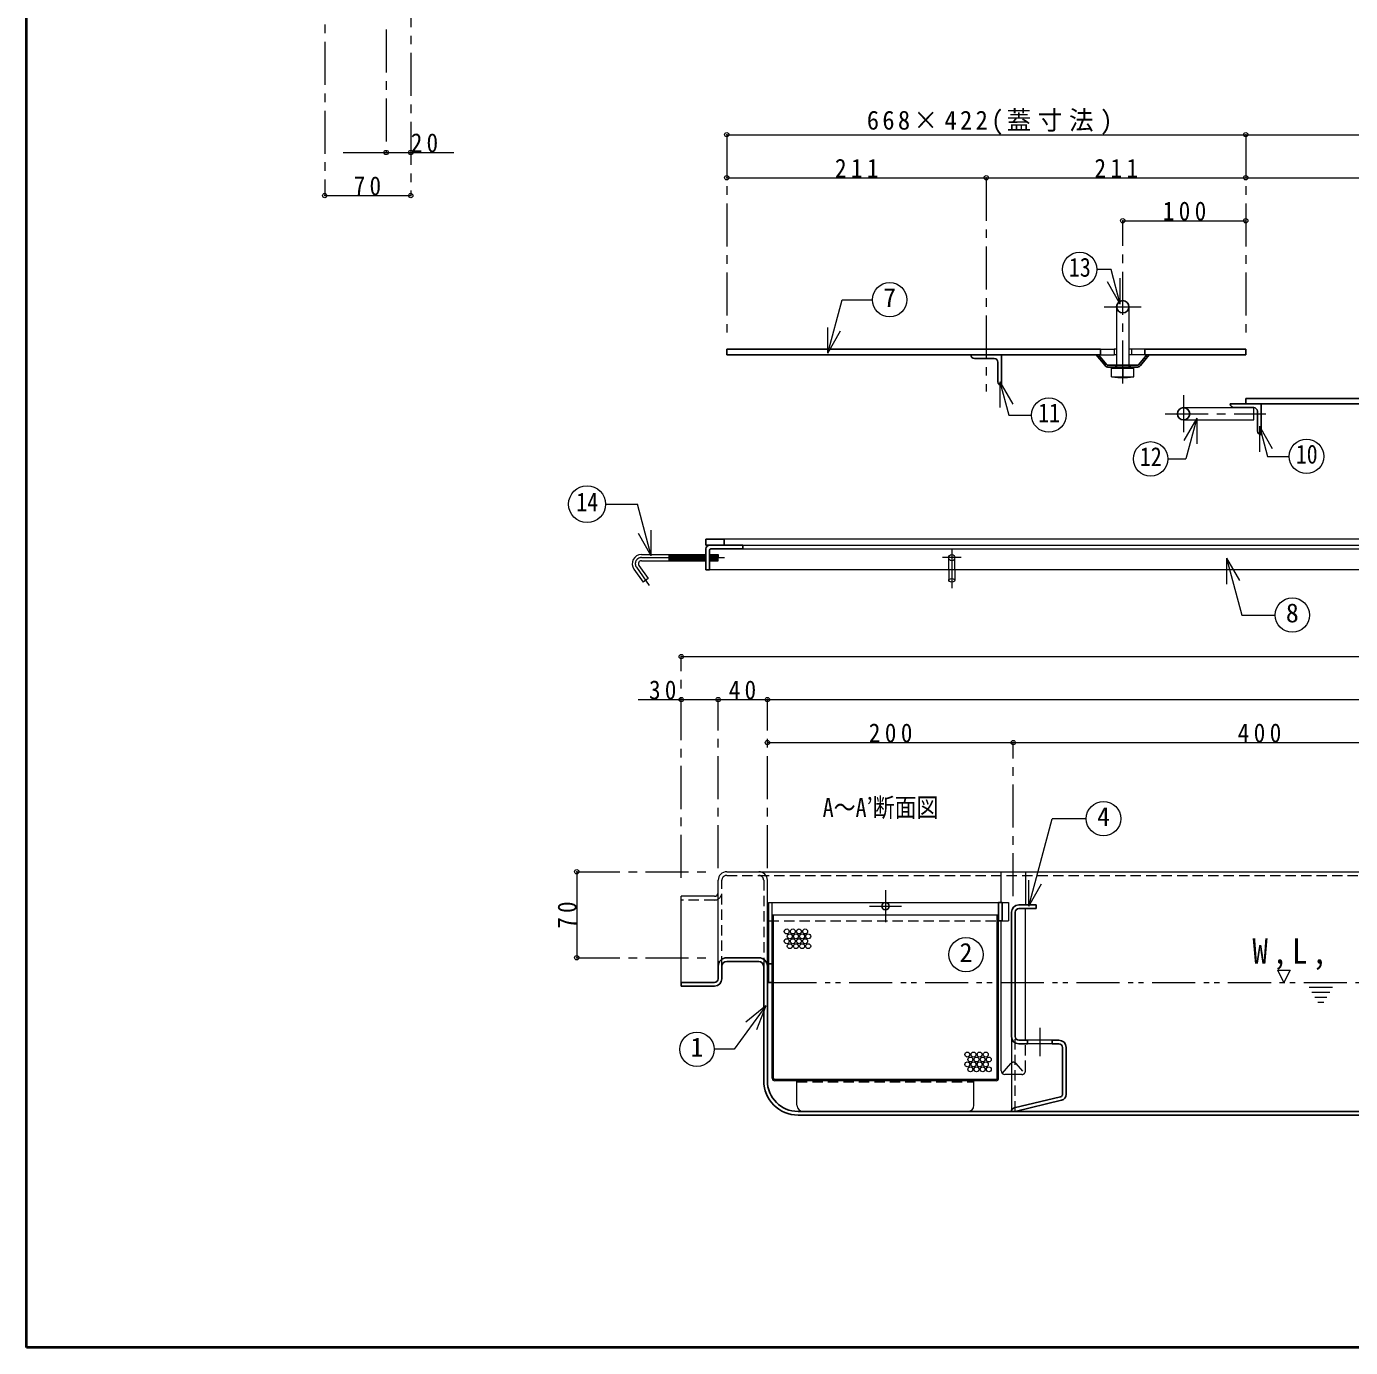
# Model space of a CAD drawing. Units: millimetres at full size, sheet at 1:7. Extents: x -1481 to 1354, y -996 to 971.
# Drawn here: x -1481 to -404, y -996 to 78 of the extents above; entities that cross this region are included whole.
import ezdxf
from ezdxf.enums import TextEntityAlignment as Align

# ---------------------------------------------------------------- set-up
doc = ezdxf.new("R2010")
doc.units = ezdxf.units.MM
doc.header["$LTSCALE"] = 7
doc.header["$PDMODE"] = 32
doc.header["$PDSIZE"] = 3.5
for name, pattern in [('CHAIN1', [8, 5, -1, 1, -1]), ('DASHED1', [1.8, 1.2, -0.6]), ('DOUBLE_CHAIN1', [8.8, 5, -1, 0.6, -0.6, 0.6, -1])]:
    doc.linetypes.add(name, pattern=pattern)
doc.layers.add('0-0____1', color=4, linetype='Continuous', lineweight=9)
doc.styles.add('ＭＳ ゴシック', font='')
doc.styles.get('ＭＳ ゴシック').set_extended_font_data('MS Gothic')

msp = doc.modelspace()

# ---------------------------------------------------------------- linework, layer by layer
at = {"layer": '0-0____1', "color": 1, "lineweight": 40}
for p, q in [((-1480.542, -996.268), (-1480.542, 970.732)), ((1354.458, -996.268), (-1480.542, -996.268))]:
    msp.add_line(p, q, dxfattribs=at)
at = {"layer": '0-0____1', "linetype": 'CHAIN1'}
for p, q in [((-1238.042, 345.732), (-1238.042, -59.268)), ((-1168.042, 112.732), (-1168.042, -59.268)), ((-1188.042, 75.732), (-1188.042, -24.268)), ((-911.042, -9.768), (-911.042, -174.268)), ((-489.042, -9.768), (-489.042, -174.268)), ((-700.042, -44.768), (-700.042, -218.768)), ((-589.042, -212.268), (-589.042, -79.768)), ((-604.042, -149.768), (-574.042, -149.768)), ((-539.542, -221.768), (-539.542, -251.768)), ((-554.542, -236.768), (-472.542, -236.768)), ((-980.437, -353.768), (-912.941, -353.768)), ((-720.542, -353.768), (-735.542, -353.768)), ((-728.042, -346.268), (-728.042, -378.7)), ((-984.533, -361.636), (-974.222, -376.362)), ((-948.042, -614.268), (-948.042, -434.268)), ((-918.042, -606.268), (-918.042, -469.268)), ((-878.042, -606.268), (-878.042, -469.268)), ((-678.042, -629.268), (-678.042, -504.268)), ((-1033.042, -609.268), (-923.042, -609.268)), ((-782.042, -624.268), (-782.042, -650.268)), ((-795.042, -637.268), (-769.042, -637.268)), ((-1033.042, -679.268), (-923.042, -679.268)), ((-656.542, -736.268), (-656.542, -759.268))]:
    msp.add_line(p, q, dxfattribs=at)
at = {"layer": '0-0____1'}
for p, q in [((-911.042, -9.768), (-489.042, -9.768)), ((-1223.042, -24.268), (-1133.042, -24.268)), ((-911.042, -44.768), (-700.042, -44.768)), ((-700.042, -44.768), (-489.042, -44.768)), ((-489.042, -44.768), (-278.042, -44.768)), ((-1238.042, -59.268), (-1168.042, -59.268)), ((-589.042, -79.768), (-489.042, -79.768)), ((-594.042, -184.268), (-596.042, -184.268)), ((-594.042, -188.768), (-596.042, -188.768)), ((-582.042, -184.268), (-584.042, -184.268)), ((-582.042, -188.768), (-584.042, -188.768)), ((356.958, -338.768), (-913.042, -338.768)), ((-957.941, -356.268), (-957.941, -351.268)), ((-957.071, -351.268), (-957.479, -356.268)), ((-956.068, -351.268), (-956.476, -356.268)), ((-955.064, -351.268), (-955.473, -356.268)), ((-954.061, -351.268), (-954.469, -356.268)), ((-953.058, -351.268), (-953.466, -356.268)), ((-952.054, -351.268), (-952.463, -356.268)), ((-951.051, -351.268), (-951.459, -356.268)), ((-950.048, -351.268), (-950.456, -356.268)), ((-949.044, -351.268), (-949.453, -356.268)), ((-948.041, -351.268), (-948.449, -356.268)), ((-947.038, -351.268), (-947.446, -356.268)), ((-946.034, -351.268), (-946.443, -356.268)), ((-945.031, -351.268), (-945.439, -356.268)), ((-944.028, -351.268), (-944.436, -356.268)), ((-943.024, -351.268), (-943.433, -356.268)), ((-942.021, -351.268), (-942.429, -356.268)), ((-941.018, -351.268), (-941.426, -356.268)), ((-940.014, -351.268), (-940.423, -356.268)), ((-939.011, -351.268), (-939.419, -356.268)), ((-938.008, -351.268), (-938.416, -356.268)), ((-937.004, -351.268), (-937.413, -356.268)), ((-936.001, -351.268), (-936.409, -356.268)), ((-934.998, -351.268), (-935.406, -356.268)), ((-933.994, -351.268), (-934.403, -356.268)), ((-932.991, -351.268), (-933.399, -356.268)), ((-931.988, -351.268), (-932.396, -356.268)), ((-930.984, -351.268), (-931.393, -356.268)), ((-929.981, -351.268), (-930.389, -356.268)), ((-928.978, -351.268), (-929.386, -356.268)), ((-928.042, -352.101), (-928.383, -356.268)), ((-924.964, -351.268), (-925.042, -352.223)), ((-923.961, -351.268), (-924.369, -356.268)), ((-922.958, -351.268), (-923.366, -356.268)), ((-921.954, -351.268), (-922.363, -356.268)), ((-920.951, -351.268), (-921.359, -356.268)), ((-919.948, -351.268), (-920.356, -356.268)), ((-918.944, -351.268), (-919.353, -356.268)), ((-917.941, -351.268), (-918.349, -356.268)), ((181.958, -363.768), (-925.042, -363.768)), ((-730.542, -363.768), (-730.542, -372.266)), ((-725.542, -363.768), (-725.542, -372.266)), ((-948.042, -434.268), (391.958, -434.268)), ((-983.042, -469.268), (-918.042, -469.268)), ((-918.042, -469.268), (321.958, -469.268)), ((-1033.042, -609.268), (-1033.042, -679.268)), ((-885.042, -609.268), (328.958, -609.268)), ((-874.042, -634.268), (-690.042, -634.268)), ((-873.042, -644.268), (-691.042, -644.268))]:
    msp.add_line(p, q, dxfattribs=at)
at = {"layer": '0-0____1', "color": 7, "lineweight": 18}
for p, q in [((-598.575, -119.41), (-610.082, -119.41)), ((-591.041, -147.527), (-598.575, -119.41)), ((-591.041, -147.527), (-591.041, -126.527)), ((-591.041, -147.527), (-601.541, -129.34)), ((-828.962, -187.615), (-817.293, -144.062)), ((-817.293, -144.062), (-792.559, -144.062)), ((-594.042, -149.768), (-594.042, -197.268)), ((-584.042, -149.768), (-584.042, -197.268)), ((-828.962, -187.615), (-828.962, -166.615)), ((-828.962, -187.615), (-818.462, -169.428)), ((-607.042, -188.768), (-596.042, -188.768)), ((-571.042, -188.768), (-582.042, -188.768)), ((-598.042, -199.768), (-580.042, -199.768)), ((-598.042, -206.768), (-598.042, -199.768)), ((-594.042, -198.768), (-594.042, -199.368)), ((-593.042, -199.268), (-585.042, -199.268)), ((-585.042, -199.268), (-589.042, -199.768)), ((-589.042, -199.768), (-589.042, -206.768)), ((-580.042, -199.768), (-585.042, -199.268)), ((-584.042, -198.768), (-584.042, -199.368)), ((-580.042, -206.768), (-580.042, -199.768)), ((-688.961, -210.812), (-678.461, -228.999)), ((-688.961, -210.812), (-688.961, -231.812)), ((-598.042, -206.768), (-580.042, -206.768)), ((-598.042, -206.768), (-593.042, -207.268)), ((-593.042, -207.268), (-589.042, -206.768)), ((-589.042, -206.768), (-585.042, -207.268)), ((-539.542, -231.768), (-498.542, -231.768)), ((-528.764, -240.323), (-539.264, -258.51)), ((-528.764, -240.323), (-537.644, -273.463)), ((-528.764, -240.323), (-528.764, -261.323)), ((-477.902, -246.73), (-477.902, -267.73)), ((-477.902, -246.73), (-467.402, -264.917)), ((-552.375, -273.463), (-537.644, -273.463)), ((-1009.679, -310.346), (-983.656, -310.346)), ((-972.408, -352.326), (-983.656, -310.346)), ((-972.408, -352.326), (-972.408, -331.326)), ((-972.408, -352.326), (-982.908, -334.14)), ((-898.042, -343.768), (341.958, -343.768)), ((-980.437, -351.268), (-928.042, -351.268)), ((-925.042, -351.268), (-917.941, -351.268)), ((-917.941, -356.268), (-917.941, -351.268)), ((-898.042, -346.768), (341.958, -346.768)), ((-504.535, -354.29), (-494.035, -372.477)), ((-504.535, -354.29), (-504.535, -375.29)), ((-504.535, -354.29), (-492.139, -400.553)), ((-986.581, -363.07), (-979.138, -373.7)), ((-982.485, -360.202), (-975.042, -370.832)), ((-980.437, -356.268), (-928.042, -356.268)), ((-925.042, -356.268), (-917.941, -356.268)), ((-975.042, -370.832), (-979.138, -373.7)), ((-492.139, -400.553), (-465.125, -400.553)), ((-665.469, -637.255), (-646.413, -566.135)), ((-618.666, -566.135), (-646.413, -566.135)), ((-911.042, -609.268), (-885.042, -609.268)), ((-687.945, -634.268), (-687.945, -609.268)), ((-668.14, -609.268), (-668.14, -636.268)), ((-918.042, -686.268), (-918.042, -616.268)), ((-878.042, -686.268), (-878.042, -616.268)), ((-665.469, -637.255), (-665.469, -616.255)), ((-665.469, -637.255), (-654.969, -619.068)), ((-948.042, -699.268), (-948.042, -629.268)), ((-921.042, -629.268), (-948.042, -629.268)), ((-877.042, -634.268), (-874.042, -634.268)), ((-877.042, -634.268), (-877.042, -684.268)), ((-874.042, -684.268), (-874.042, -634.268)), ((-687.042, -634.268), (-682.042, -634.268)), ((-682.042, -634.268), (-682.042, -649.268)), ((-874.042, -644.268), (-873.042, -644.268)), ((-873.042, -777.268), (-873.042, -644.268)), ((-691.042, -644.268), (-690.042, -644.268)), ((-691.042, -777.268), (-691.042, -644.268)), ((-668.14, -746.268), (-668.14, -639.268)), ((-690.042, -777.268), (-690.042, -649.268)), ((-687.945, -771.268), (-687.945, -649.268)), ((-687.042, -649.268), (-682.042, -649.268)), ((-874.042, -777.268), (-874.042, -699.268)), ((-879.396, -718.319), (-904.941, -753.72)), ((-879.396, -718.319), (-895.673, -731.588)), ((-879.396, -718.319), (-886.858, -737.949)), ((-904.941, -753.72), (-921.297, -753.72)), ((-679.542, -743.268), (-679.542, -804.268)), ((-646.542, -746.268), (-666.542, -746.268)), ((-646.542, -749.268), (-666.542, -749.268)), ((-687.071, -773.385), (-680.174, -765.157)), ((-679.542, -774.268), (-684.945, -774.268)), ((-692.042, -778.268), (-872.042, -778.268)), ((-692.042, -779.268), (-872.042, -779.268)), ((-854.042, -799.248), (-854.042, -779.268)), ((-710.042, -799.268), (-710.042, -779.268))]:
    msp.add_line(p, q, dxfattribs=at)
at = {"layer": '0-0____1', "color": 5, "lineweight": 25}
for p, q in [((-911.042, -184.268), (-911.042, -188.768)), ((-911.042, -184.268), (-607.042, -184.268)), ((-911.042, -188.768), (-607.042, -188.768)), ((-709.542, -191.768), (-693.542, -191.768)), ((-687.542, -188.768), (-687.542, -213.768)), ((-603.443, -197.642), (-610.542, -188.768)), ((-602.272, -196.705), (-608.621, -188.768)), ((-607.042, -184.268), (-607.042, -188.768)), ((-575.813, -196.705), (-569.463, -188.768)), ((-574.642, -197.642), (-567.542, -188.768)), ((-571.042, -184.268), (-489.042, -184.268)), ((-489.042, -184.268), (-489.042, -188.768)), ((-690.542, -210.768), (-690.542, -194.768)), ((-576.984, -197.268), (-601.1, -197.268)), ((-601.1, -198.768), (-576.984, -198.768)), ((-489.042, -224.268), (-67.042, -224.268)), ((-489.042, -224.268), (-489.042, -228.768)), ((-501.542, -228.768), (-67.042, -228.768)), ((-498.542, -231.768), (-482.542, -231.768)), ((-479.542, -250.768), (-479.542, -234.768)), ((-476.542, -228.768), (-476.542, -253.768)), ((-928.042, -338.768), (-928.042, -343.768)), ((-913.042, -338.768), (-928.042, -338.768)), ((-928.042, -343.768), (-898.042, -343.768)), ((-913.042, -338.768), (-913.042, -343.768)), ((-898.042, -343.768), (-898.042, -346.768)), ((-928.042, -346.768), (-928.042, -363.768)), ((-925.042, -347.768), (-925.042, -363.768)), ((-924.042, -346.768), (-898.042, -346.768)), ((-925.042, -363.768), (-928.042, -363.768)), ((-687.042, -634.268), (-687.042, -649.268)), ((-679.542, -642.268), (-679.542, -743.268)), ((-676.542, -743.268), (-676.542, -642.268)), ((-673.542, -639.268), (-659.542, -639.268)), ((-690.042, -649.268), (-687.042, -649.268)), ((-918.042, -696.268), (-918.042, -686.268)), ((-915.042, -686.268), (-915.042, -696.268)), ((-911.042, -679.268), (-885.042, -679.268)), ((-911.042, -682.268), (-885.042, -682.268)), ((-881.042, -686.268), (-881.042, -779.268)), ((-878.042, -779.268), (-878.042, -686.268)), ((-877.042, -684.268), (-877.042, -699.268)), ((-877.042, -684.268), (-874.042, -684.268)), ((-948.042, -699.268), (-948.042, -702.268)), ((-921.042, -699.268), (-948.042, -699.268)), ((-948.042, -702.268), (-921.042, -702.268)), ((-673.542, -746.268), (-666.542, -746.268)), ((-666.542, -749.268), (-673.542, -749.268)), ((-666.542, -746.268), (-666.542, -749.268)), ((-646.542, -746.268), (-646.542, -749.268)), ((-646.542, -746.268), (-641.042, -746.268)), ((-641.042, -749.268), (-646.542, -749.268)), ((-638.042, -790.33), (-638.042, -752.268)), ((-635.042, -790.33), (-635.042, -752.268)), ((-677.245, -801.352), (-639.574, -792.274)), ((-638.871, -795.191), (-676.542, -804.268)), ((-853.042, -804.268), (296.958, -804.268)), ((-853.042, -807.268), (296.958, -807.268))]:
    msp.add_line(p, q, dxfattribs=at)
at = {"layer": '0-0____1', "linetype": 'DASHED1'}
for p, q in [((-595.042, -197.268), (-595.042, -198.768)), ((-594.042, -197.268), (-594.042, -198.768)), ((-584.042, -197.268), (-584.042, -198.768)), ((-583.042, -197.268), (-583.042, -198.768)), ((-730.542, -363.768), (-730.542, -353.768)), ((-725.542, -363.768), (-725.542, -353.768)), ((-885.042, -612.268), (328.958, -612.268)), ((-877.042, -649.268), (-690.042, -649.268)), ((-676.542, -804.268), (-676.542, -743.268)), ((-668.14, -771.268), (-668.14, -746.268)), ((-671.14, -774.268), (-679.542, -774.268)), ((-675.911, -765.157), (-669.014, -773.385)), ((-854.042, -780.268), (-710.042, -780.268))]:
    msp.add_line(p, q, dxfattribs=at)
at = {"layer": '0-0____1', "color": 7, "linetype": 'DASHED1', "lineweight": 18}
for p, q in [((-911.042, -612.268), (-885.042, -612.268)), ((-915.042, -686.268), (-915.042, -616.268)), ((-881.042, -616.268), (-881.042, -686.268)), ((-921.042, -632.268), (-948.042, -632.268))]:
    msp.add_line(p, q, dxfattribs=at)
at = {"layer": '0-0____1', "linetype": 'DOUBLE_CHAIN1'}
for p, q in [((-873.042, -699.268), (163.958, -699.268)), ((-437.545, -703.268), (-418.345, -703.268)), ((-435.145, -707.268), (-420.745, -707.268)), ((-432.745, -711.268), (-423.145, -711.268)), ((-430.345, -715.268), (-425.545, -715.268))]:
    msp.add_line(p, q, dxfattribs=at)
at = {"layer": '0-0____1'}
for points in [[(-489.042, -9.768), (-67.042, -9.768), (354.958, -9.768)], [(-878.042, -504.268), (-678.042, -504.268), (-278.042, -504.268), (121.958, -504.268)]]:
    msp.add_lwpolyline(points, dxfattribs=at)
at = {"layer": '0-0____1', "color": 7, "lineweight": 18}
for points in [[(-607.042, -184.268), (-596.042, -184.268), (-596.042, -188.768)], [(-571.042, -184.268), (-582.042, -184.268), (-582.042, -188.768)], [(-589.042, -199.768), (-593.042, -199.268), (-598.042, -199.768)], [(-688.961, -210.812), (-681.717, -237.845), (-663.115, -237.845)], [(-593.042, -207.268), (-585.042, -207.268), (-580.042, -206.768)], [(-539.542, -241.768), (-482.542, -241.768), (-482.542, -231.768)], [(-477.902, -246.73), (-471.281, -271.438), (-453.592, -271.438)]]:
    msp.add_lwpolyline(points, dxfattribs=at)
at = {"layer": '0-0____1', "color": 5, "lineweight": 25}
for points in [[(-571.042, -184.268), (-571.042, -188.768), (-489.042, -188.768)], [(-690.042, -649.268), (-690.042, -634.268), (-687.042, -634.268)], [(-673.542, -636.268), (-659.542, -636.268), (-659.542, -639.268)], [(-877.042, -699.268), (-874.042, -699.268), (-874.042, -684.268)]]:
    msp.add_lwpolyline(points, dxfattribs=at)
at = {"layer": '0-0____1'}
msp.add_lwpolyline([(-457.945, -699.268), (-462.945, -689.268), (-452.945, -689.268)], close=True, dxfattribs=at)
at = {"layer": '0-0____1', "color": 7, "lineweight": 18}
for centre, radius in [((-624.082, -119.41), 14), ((-778.559, -144.062), 14), ((-649.115, -237.845), 14), ((-439.592, -271.438), 14), ((-566.375, -273.463), 14), ((-1024.679, -310.346), 15), ((-451.125, -400.553), 14), ((-604.666, -566.135), 14), ((-716.502, -676.695), 14), ((-935.297, -753.72), 14)]:
    msp.add_circle(centre, radius, dxfattribs=at)
at = {"layer": '0-0____1', "color": 5, "lineweight": 25}
for centre, radius in [((-589.042, -149.768), 5), ((-539.542, -236.768), 5), ((-782.042, -637.268), 3)]:
    msp.add_circle(centre, radius, dxfattribs=at)
at = {"layer": '0-0____1'}
for centre, radius in [((-728.042, -353.768), 2.5), ((-862.302, -657.811), 2), ((-857.302, -657.811), 2), ((-852.302, -657.811), 2), ((-847.302, -657.811), 2), ((-862.302, -665.811), 2), ((-859.802, -661.811), 2), ((-857.302, -665.811), 2), ((-854.802, -661.811), 2), ((-852.302, -665.811), 2), ((-849.802, -661.811), 2), ((-847.302, -665.811), 2), ((-844.802, -661.811), 2), ((-859.802, -669.811), 2), ((-854.802, -669.811), 2), ((-849.802, -669.811), 2), ((-844.802, -669.811), 2), ((-715.423, -757.967), 2), ((-715.423, -765.967), 2), ((-712.923, -761.967), 2), ((-710.423, -757.967), 2), ((-710.423, -765.967), 2), ((-707.923, -761.967), 2), ((-705.423, -757.967), 2), ((-705.423, -765.967), 2), ((-702.923, -761.967), 2), ((-700.423, -757.967), 2), ((-700.423, -765.967), 2), ((-697.923, -761.967), 2), ((-712.923, -769.967), 2), ((-707.923, -769.967), 2), ((-702.923, -769.967), 2), ((-697.923, -769.967), 2)]:
    msp.add_circle(centre, radius, dxfattribs=at)
at = {"layer": '0-0____1', "color": 5, "lineweight": 25}
for centre, radius, start, end in [((-709.542, -188.768), 3, 180, 270), ((-693.542, -194.768), 3, 0, 90), ((-601.1, -195.768), 3, 218.65981, 270), ((-601.1, -195.768), 1.5, 218.65981, 270), ((-576.984, -195.768), 1.5, 270, 321.34019), ((-576.984, -195.768), 3, 270, 321.34019), ((-687.542, -210.768), 3, 180, 270), ((-498.542, -228.768), 3, 180, 270), ((-482.542, -234.768), 3, 0, 90), ((-476.542, -250.768), 3, 180, 270), ((-925.042, -346.768), 3, 90, 180), ((-924.042, -347.768), 1, 90, 180), ((-673.542, -642.268), 6, 90, 180), ((-673.542, -642.268), 3, 90, 180), ((-911.042, -686.268), 7, 90, 180), ((-911.042, -686.268), 4, 90, 180), ((-885.042, -686.268), 7, 0, 90), ((-885.042, -686.268), 4, 0, 90), ((-921.042, -696.268), 3, 270, 0), ((-921.042, -696.268), 6, 270, 0), ((-673.542, -743.268), 6, 180, 270), ((-673.542, -743.268), 3, 180, 270), ((-641.042, -752.268), 6, 0, 90), ((-641.042, -752.268), 3, 0, 90), ((-678.042, -767.268), 3, 120, 135.27973), ((-853.042, -779.268), 28, 180, 270), ((-853.042, -779.268), 25, 180, 270), ((-640.042, -790.33), 2, 283.54794, 0), ((-640.042, -790.33), 5, 283.54794, 0), ((-676.542, -804.268), 3, 103.54794, 180)]:
    msp.add_arc(centre, radius, start, end, dxfattribs=at)
at = {"layer": '0-0____1', "color": 7, "lineweight": 18}
for centre, radius, start, end in [((-980.437, -358.768), 7.5, 90, 215), ((-980.437, -358.768), 2.5, 90, 215), ((-911.042, -616.268), 7, 90, 180), ((-885.042, -616.268), 7, 0, 90), ((-921.042, -626.268), 3, 270, 0), ((-684.945, -771.268), 3, 180, 270), ((-872.042, -777.268), 2, 180, 270), ((-872.042, -777.268), 1, 180, 270), ((-692.042, -777.268), 1, 270, 0), ((-692.042, -777.268), 2, 270, 0), ((-849.042, -799.248), 5, 180, 270), ((-715.042, -799.268), 5, 270, 0)]:
    msp.add_arc(centre, radius, start, end, dxfattribs=at)
at = {"layer": '0-0____1', "linetype": 'CHAIN1'}
msp.add_arc((-980.437, -358.768), 5, 90, 215, dxfattribs=at)
at = {"layer": '0-0____1', "color": 7, "linetype": 'DASHED1', "lineweight": 18}
for centre, radius, start, end in [((-911.042, -616.268), 4, 90, 180), ((-885.042, -616.268), 4, 0, 90), ((-921.042, -626.268), 6, 270, 0)]:
    msp.add_arc(centre, radius, start, end, dxfattribs=at)
at = {"layer": '0-0____1', "linetype": 'DASHED1'}
for centre, start, end in [((-678.042, -767.268), 44.72027, 120), ((-671.14, -771.268), 270, 0)]:
    msp.add_arc(centre, 3, start, end, dxfattribs=at)
at = {"layer": '0-0____1'}
msp.add_ellipse((-728.042, -372.256), major_axis=(2.5, 0), ratio=0.57, dxfattribs=at)
for p in [(-911.042, -9.768), (-489.042, -9.768), (-1188.042, -24.268), (-1168.042, -24.268), (-911.042, -44.768), (-700.042, -44.768), (-489.042, -44.768), (-1238.042, -59.268), (-1168.042, -59.268), (-589.042, -79.768), (-489.042, -79.768), (-948.042, -434.268), (-948.042, -469.268), (-918.042, -469.268), (-878.042, -469.268), (-878.042, -504.268), (-678.042, -504.268), (-1033.042, -609.268), (-1033.042, -679.268)]:
    msp.add_point(p, dxfattribs=at)

# ---------------------------------------------------------------- texts
at = {"layer": '0-0____1', "color": 7, "style": 'ＭＳ ゴシック', "width": 0.85}
for s, p in [('13', (-632.832, -129.91)), ('11', (-657.865, -248.345)), ('12', (-575.125, -283.963)), ('10', (-448.342, -281.938)), ('14', (-1033.429, -320.846)), ('A～A’断面図', (-833.042, -569.268))]:
    msp.add_text(s, height=15.4, dxfattribs=at).set_placement(p, align=Align.BOTTOM_LEFT)
at = {"layer": '0-0____1', "color": 7, "style": 'ＭＳ ゴシック'}
for s, p in [('7', (-783.809, -154.562)), ('8', (-456.375, -411.053)), ('4', (-609.916, -576.635)), ('2', (-721.752, -687.195)), ('1', (-940.547, -764.22))]:
    msp.add_text(s, height=15.4, dxfattribs=at).set_placement(p, align=Align.BOTTOM_LEFT)
at = {"layer": '0-0____1', "color": 7, "attachment_point": 7, "style": 'ＭＳ ゴシック'}
for s, insert, char_height in [('\\T1.27;\\W0.95;668×422(蓋寸法)', (-797.167, -9.768), 15.4), ('\\T1.36;\\W0.9;20', (-1168.042, -24.268), 15.4), ('\\T1.38;\\W0.9;211', (-823.042, -44.768), 15.4), ('\\T1.38;\\W0.9;211', (-612.042, -44.768), 15.4), ('\\T1.36;\\W0.9;70', (-1214.417, -59.268), 15.4), ('\\T1.38;\\W0.9;100', (-556.542, -79.768), 15.4), ('\\T1.36;\\W0.9;30', (-974.292, -469.268), 15.4), ('\\T1.36;\\W0.9;40', (-909.417, -469.268), 15.4), ('\\T1.38;\\W0.9;200', (-795.542, -504.268), 15.4), ('\\T1.38;\\W0.9;400', (-495.542, -504.268), 15.4), ('\\T1.28;\\W0.9;W,L,', (-483.57, -689.268), 20.53)]:
    msp.add_mtext(s, dxfattribs=dict(at, insert=insert, char_height=char_height))
at = {"layer": '0-0____1', "color": 7, "insert": (-1033.042, -655.643), "char_height": 15.4, "attachment_point": 7, "rotation": 90, "style": 'ＭＳ ゴシック'}
msp.add_mtext('\\T1.36;\\W0.9;70', dxfattribs=at)

doc.saveas('drawing.dxf')
